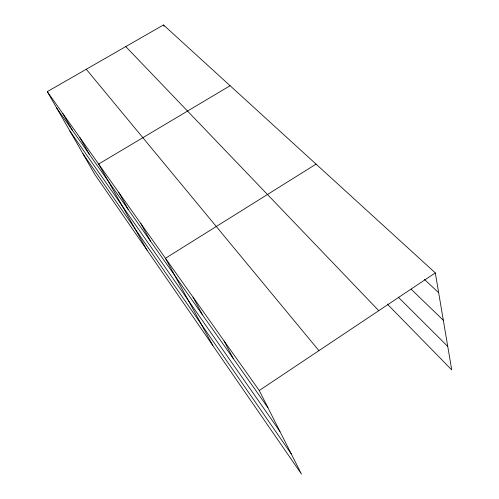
<?xml version="1.0" encoding="UTF-8"?>
<svg xmlns="http://www.w3.org/2000/svg" width="499" height="499" viewBox="0 0 499 499"><rect width="100%" height="100%" fill="white"/><g stroke="black" fill="none" stroke-linecap="round" stroke-linejoin="round"><path stroke-width="0.75" d="M259.243 390.517L435.309 272.903L163.485 24.95L47.28 91.635L94.904 174.55L301.446 474.05L259.243 390.517L47.28 91.635M316.054 164.115L165.462 258.276L212.898 345.651M230.095 85.709L98.634 164.046L147.093 250.23M424.512 279.502L438.665 292.732M411.126 289.171L443.324 320.277M398.171 297.073L447.746 346.418M387.286 304.059L451.72 369.871L435.309 272.903M125.785 46.588L378.76 310.677M86.277 69.255L318.923 350.647M56.636 107.927L267.913 407.677M69.954 131.106L279.927 431.448M82.946 153.729L291.285 453.934M62.862 113.604L72.33 130.189M79.909 137.637L89.471 154.503M118.668 192.296L128.324 209.636M140.83 223.54L150.467 241.042M193.019 297.13L202.413 314.744M224.045 340.886L233.158 358.363M163.485 24.95L164.071 26.372"/></g></svg>
